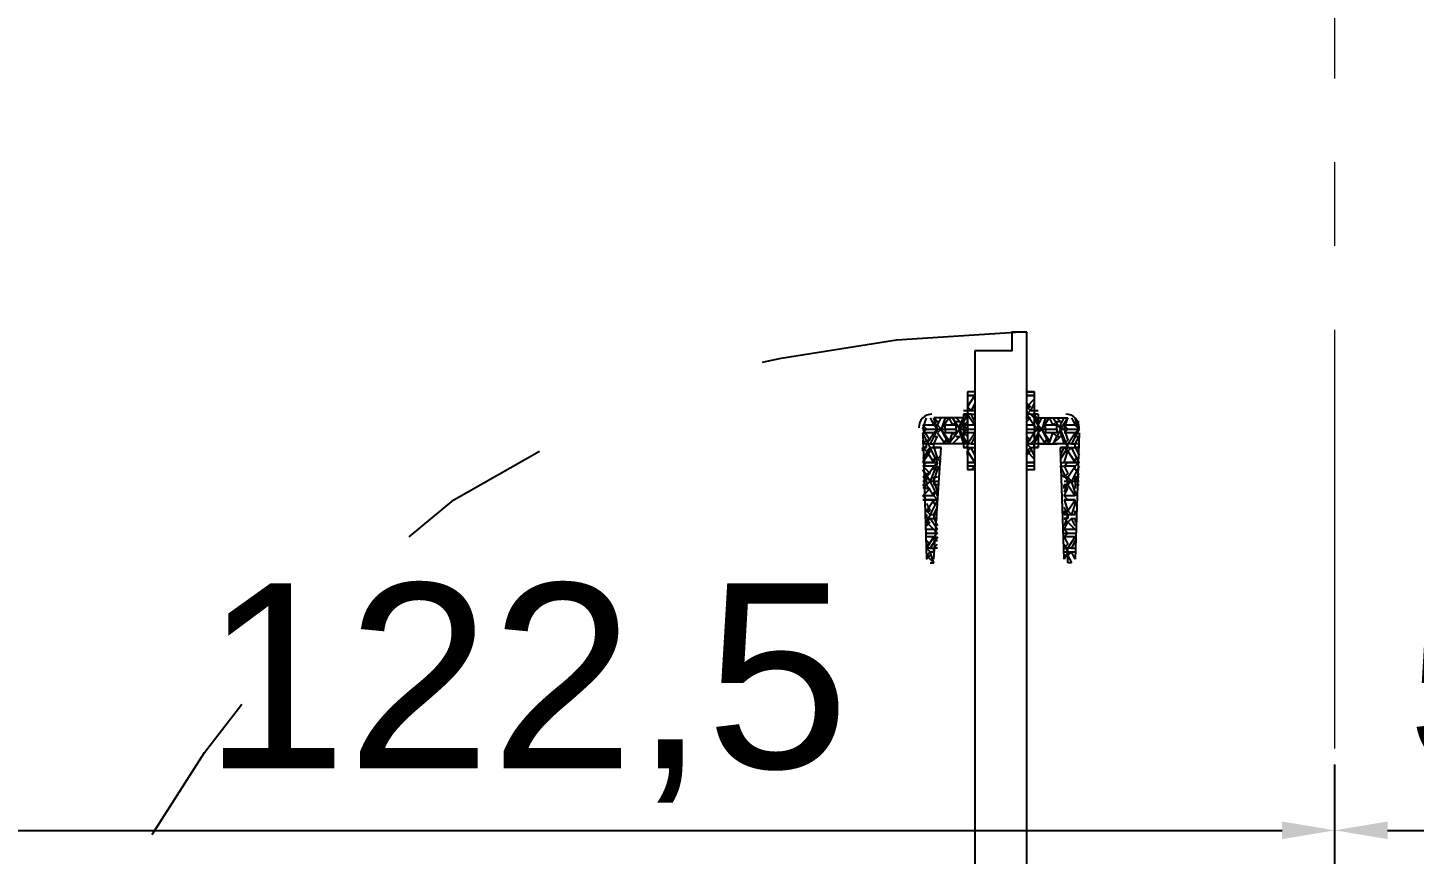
# Model space of a CAD drawing. Header units: centimetres. Extents: x -120 to 1933, y -1067 to 822.
# Drawn here: x 287.5 to 392.5, y 419.2 to 481.8 of the extents above; entities that cross this region are included whole.
import ezdxf

# ---------------------------------------------------------------- set-up
doc = ezdxf.new("R2010")
doc.units = ezdxf.units.CM
doc.linetypes.add('CENTER', pattern=[50.8, 31.75, -6.35, 6.35, -6.35])
doc.layers.add('AKS', color=4, linetype='CENTER', lineweight=13)
doc.layers.add('IC_DUVAR_60', color=30, linetype='Continuous')
doc.layers.add('OZEL_PANEL_OLCU_CM', color=3, linetype='Continuous')
doc.styles.get("Standard").update_dxf_attribs({"font": 'Arial.ttf'})
doc.dimstyles.new('ISO-25', dxfattribs={"dimtxt": 2.5, "dimasz": 2.5, "dimexe": 1.25, "dimexo": 0.625, "dimtad": 1, "dimtxsty": 'Standard', "dimcen": 2.5, "dimadec": 0, "dimazin": 0, "dimtfac": 1, "dimtmove": 0, "dimatfit": 3, "dimfxl": 1, "dimarcsym": 0})

# ---------------------------------------------------------------- blocks, each defined once
blk = doc.blocks.new('BOM_K01_IC_KAPI_ACIKLIK820')
at = {"color": 133, "linetype": 'Continuous', "lineweight": 25, "true_color": 0x6ec1dd}
for p, q in [((54328.39, 7919.03), (54328.39, 7993.18)), ((54324.44, 7991.77), (54324.44, 7920.16)), ((54324.44, 7988.67), (54323.88, 7988.67)), ((54323.88, 7988.67), (54323.88, 7982.75)), ((54324.44, 7988.67), (54323.88, 7988.67)), ((54323.88, 7988.39), (54324.44, 7988.39)), ((54324.44, 7988.39), (54323.88, 7988.39)), ((54323.88, 7987.54), (54324.44, 7988.39)), ((54324.44, 7988.67), (54324.44, 7988.67)), ((54324.44, 7988.67), (54324.44, 7988.67)), ((54324.44, 7988.39), (54324.44, 7988.39)), ((54328.95, 7988.67), (54328.39, 7988.67)), ((54328.39, 7988.39), (54328.95, 7988.39)), ((54328.95, 7988.39), (54328.39, 7988.39)), ((54328.39, 7987.54), (54328.95, 7988.11)), ((54323.6, 7987.26), (54323.88, 7987.26)), ((54323.88, 7987.82), (54323.88, 7987.54)), ((54324.16, 7987.26), (54323.88, 7987.54)), ((54323.88, 7987.54), (54323.88, 7987.54)), ((54323.88, 7987.26), (54323.88, 7987.26)), ((54323.88, 7987.26), (54324.44, 7987.26)), ((54323.88, 7987.26), (54323.88, 7986.98)), ((54323.88, 7987.26), (54323.88, 7987.26)), ((54323.88, 7987.26), (54323.88, 7986.98)), ((54323.88, 7987.26), (54323.88, 7987.26)), ((54324.44, 7987.82), (54324.16, 7987.26)), ((54324.16, 7987.26), (54324.44, 7987.26)), ((54324.44, 7987.26), (54324.44, 7987.54)), ((54324.44, 7987.26), (54324.44, 7987.26)), ((54324.44, 7987.26), (54324.44, 7987.26)), ((54328.39, 7987.82), (54328.67, 7987.54)), ((54328.67, 7987.26), (54328.39, 7987.54)), ((54328.67, 7987.26), (54328.39, 7987.54)), ((54328.39, 7987.54), (54328.67, 7987.54)), ((54328.39, 7987.26), (54328.39, 7987.26)), ((54328.39, 7987.26), (54328.39, 7987.26)), ((54328.39, 7987.26), (54328.39, 7986.98)), ((54328.67, 7987.26), (54328.95, 7987.26)), ((54328.67, 7987.26), (54328.95, 7987.26)), ((54328.95, 7987.26), (54329.24, 7987.26)), ((54328.95, 7987.26), (54328.95, 7987.26)), ((54328.95, 7987.26), (54328.95, 7986.98)), ((54328.95, 7987.26), (54328.95, 7987.26)), ((54320.5, 7985.85), (54320.78, 7986.7)), ((54320.78, 7985.85), (54320.5, 7986.13)), ((54321.34, 7986.13), (54320.5, 7986.13)), ((54321.06, 7986.7), (54321.34, 7986.13)), ((54321.62, 7985.85), (54321.34, 7986.7)), ((54321.34, 7986.7), (54321.62, 7986.41)), ((54323.6, 7986.7), (54321.34, 7986.7)), ((54321.34, 7986.41), (54321.34, 7986.13)), ((54321.34, 7986.41), (54321.62, 7986.41)), ((54321.62, 7985.85), (54321.34, 7986.13)), ((54321.62, 7986.13), (54321.9, 7986.7)), ((54321.9, 7985.85), (54321.62, 7986.13)), ((54322.19, 7986.7), (54321.9, 7985.85)), ((54321.9, 7985.85), (54322.47, 7986.7)), ((54322.19, 7986.7), (54322.19, 7986.7)), ((54322.19, 7986.7), (54322.47, 7986.7)), ((54322.19, 7985.85), (54322.19, 7986.13)), ((54323.03, 7986.13), (54322.19, 7986.13)), ((54322.47, 7986.7), (54322.75, 7986.13)), ((54323.03, 7986.41), (54322.75, 7986.13)), ((54323.03, 7986.7), (54323.31, 7986.41)), ((54323.03, 7986.41), (54323.31, 7986.41)), ((54323.03, 7985.85), (54323.03, 7986.13)), ((54323.31, 7986.13), (54323.6, 7986.7)), ((54323.31, 7985.85), (54323.31, 7986.13)), ((54323.88, 7986.7), (54323.6, 7986.98)), ((54323.88, 7986.98), (54323.6, 7986.98)), ((54323.6, 7986.98), (54323.6, 7986.98)), ((54323.6, 7986.98), (54323.6, 7984.44)), ((54323.88, 7985.85), (54323.6, 7986.13)), ((54323.88, 7986.13), (54323.6, 7986.13)), ((54324.16, 7986.98), (54323.88, 7986.98)), ((54323.88, 7986.98), (54324.44, 7986.13)), ((54323.88, 7986.98), (54323.88, 7986.98)), ((54323.88, 7986.7), (54323.88, 7986.7)), ((54323.88, 7986.41), (54323.88, 7986.7)), ((54324.44, 7986.13), (54323.88, 7986.13)), ((54324.44, 7986.41), (54324.16, 7986.98)), ((54324.16, 7986.98), (54324.44, 7986.98)), ((54324.44, 7986.98), (54324.44, 7986.98)), ((54324.44, 7986.98), (54324.44, 7986.98)), ((54324.44, 7986.98), (54324.44, 7986.98)), ((54324.44, 7986.13), (54324.44, 7986.13)), ((54328.67, 7986.98), (54328.39, 7986.98)), ((54328.39, 7986.98), (54328.95, 7986.13)), ((54328.39, 7986.7), (54328.67, 7986.7)), ((54328.39, 7986.41), (54328.67, 7986.7)), ((54328.95, 7986.13), (54328.39, 7986.13)), ((54328.95, 7986.7), (54328.67, 7986.98)), ((54328.67, 7986.98), (54328.95, 7986.98)), ((54328.95, 7986.98), (54328.95, 7986.98)), ((54329.24, 7986.98), (54328.95, 7986.98)), ((54328.95, 7986.98), (54329.24, 7986.41)), ((54328.95, 7986.98), (54328.95, 7986.98)), ((54328.95, 7986.41), (54328.95, 7986.13)), ((54328.95, 7986.41), (54329.24, 7986.41)), ((54329.24, 7985.85), (54328.95, 7986.13)), ((54328.95, 7986.13), (54328.95, 7986.13)), ((54328.95, 7986.13), (54328.95, 7986.13)), ((54329.24, 7986.98), (54329.24, 7984.44)), ((54329.24, 7986.13), (54329.52, 7986.7)), ((54329.24, 7986.7), (54331.49, 7986.7)), ((54329.24, 7986.41), (54329.24, 7986.41)), ((54329.52, 7985.85), (54329.24, 7986.13)), ((54329.8, 7986.7), (54329.52, 7985.85)), ((54329.52, 7985.85), (54330.08, 7986.7)), ((54329.8, 7986.7), (54329.8, 7986.7)), ((54329.8, 7986.7), (54330.08, 7986.7)), ((54329.8, 7985.85), (54329.8, 7986.13)), ((54330.65, 7986.13), (54329.8, 7986.13)), ((54330.08, 7986.7), (54330.36, 7986.13)), ((54330.65, 7986.41), (54330.36, 7986.13)), ((54330.65, 7986.7), (54330.93, 7986.41)), ((54330.65, 7986.41), (54330.93, 7986.41)), ((54330.65, 7985.85), (54330.65, 7986.13)), ((54330.93, 7986.13), (54331.21, 7986.7)), ((54330.93, 7985.85), (54330.93, 7986.13)), ((54331.21, 7985.85), (54331.49, 7986.7)), ((54331.49, 7985.85), (54331.21, 7986.13)), ((54332.05, 7986.13), (54331.21, 7986.13)), ((54331.49, 7986.7), (54331.49, 7986.7)), ((54331.49, 7986.7), (54331.49, 7986.7)), ((54331.77, 7986.7), (54332.05, 7986.13)), ((54332.34, 7985.85), (54332.05, 7986.7)), ((54332.05, 7986.41), (54332.05, 7986.13)), ((54332.05, 7986.41), (54332.34, 7986.41)), ((54332.34, 7985.85), (54332.05, 7986.13)), ((54320.5, 7985.85), (54320.5, 7985.85)), ((54320.5, 7985.85), (54320.5, 7985.85)), ((54320.78, 7985.85), (54320.5, 7985.57)), ((54320.5, 7985.85), (54321.06, 7985)), ((54321.34, 7985.57), (54320.5, 7985.57)), ((54320.5, 7985.57), (54320.78, 7975.98)), ((54320.78, 7985), (54320.5, 7984.72)), ((54320.5, 7985), (54320.5, 7984.72)), ((54320.78, 7984.72), (54321.34, 7985.57)), ((54320.78, 7985), (54321.06, 7985)), ((54321.62, 7985.85), (54321.06, 7984.72)), ((54321.62, 7985.85), (54321.34, 7985.57)), ((54321.34, 7985.29), (54321.34, 7985.57)), ((54321.34, 7985.29), (54321.62, 7985.29)), ((54321.34, 7984.72), (54321.62, 7985.29)), ((54321.9, 7985.85), (54321.62, 7985.57)), ((54321.62, 7985.57), (54322.19, 7984.72)), ((54322.47, 7984.72), (54321.9, 7985.85)), ((54321.9, 7985.85), (54321.9, 7985.85)), ((54321.9, 7985.85), (54321.9, 7985.85)), ((54321.9, 7985.85), (54322.47, 7985)), ((54322.19, 7985.85), (54322.19, 7985.57)), ((54323.03, 7985.57), (54322.19, 7985.57)), ((54322.19, 7985), (54322.19, 7984.72)), ((54322.19, 7985), (54322.47, 7985)), ((54322.47, 7984.72), (54322.75, 7985.57)), ((54323.03, 7985.29), (54322.75, 7985.57)), ((54322.75, 7984.72), (54323.31, 7985.29)), ((54323.03, 7985.85), (54323.03, 7985.57)), ((54323.03, 7985.29), (54323.31, 7985.29)), ((54323.31, 7985.85), (54323.6, 7985.85)), ((54323.31, 7985.85), (54323.6, 7985.85)), ((54323.31, 7985.85), (54323.31, 7985.57)), ((54323.31, 7985.85), (54323.6, 7985.85)), ((54323.31, 7985.57), (54323.6, 7984.72)), ((54323.6, 7985.85), (54323.88, 7985.85)), ((54323.88, 7985.85), (54323.6, 7985.57)), ((54323.6, 7985.85), (54323.6, 7985.57)), ((54323.88, 7985.57), (54323.6, 7985.57)), ((54323.6, 7985.57), (54323.88, 7985.29)), ((54323.88, 7985), (54323.6, 7984.72)), ((54323.88, 7985.85), (54324.44, 7985.85)), ((54324.44, 7985.57), (54323.88, 7985.57)), ((54323.88, 7984.72), (54324.44, 7985.57)), ((54323.88, 7985.29), (54323.88, 7985)), ((54323.88, 7985), (54323.88, 7985)), ((54324.44, 7985.29), (54324.16, 7984.72)), ((54324.44, 7985.57), (54324.44, 7985.57)), ((54328.39, 7985.85), (54328.95, 7985.85)), ((54328.95, 7985.57), (54328.39, 7985.57)), ((54328.39, 7984.72), (54328.95, 7985.57)), ((54328.39, 7985.29), (54328.67, 7985)), ((54328.39, 7985), (54328.67, 7985)), ((54328.95, 7985), (54328.67, 7984.72)), ((54328.95, 7985.85), (54329.24, 7985.85)), ((54329.24, 7985.85), (54328.95, 7985.57)), ((54329.24, 7985.57), (54328.95, 7985)), ((54328.95, 7985.29), (54328.95, 7985.57)), ((54328.95, 7985.57), (54328.95, 7985.57)), ((54328.95, 7985.57), (54328.95, 7985.57)), ((54328.95, 7985.29), (54329.24, 7985.29)), ((54328.95, 7984.72), (54329.24, 7985.29)), ((54329.24, 7985.85), (54330.65, 7985.85)), ((54329.24, 7985.85), (54329.24, 7985.57)), ((54329.24, 7985.85), (54329.24, 7985.85)), ((54329.52, 7985.85), (54329.24, 7985.57)), ((54329.24, 7985.57), (54329.8, 7984.72)), ((54329.24, 7985.29), (54329.24, 7985.29)), ((54329.24, 7985.29), (54329.24, 7985.29)), ((54330.08, 7984.72), (54329.52, 7985.85)), ((54329.52, 7985.85), (54329.52, 7985.85)), ((54329.52, 7985.85), (54329.52, 7985.85)), ((54329.52, 7985.85), (54330.08, 7985)), ((54329.8, 7985.85), (54329.8, 7985.57)), ((54330.65, 7985.57), (54329.8, 7985.57)), ((54329.8, 7985), (54329.8, 7984.72)), ((54329.8, 7985), (54330.08, 7985)), ((54330.08, 7984.72), (54330.36, 7985.57)), ((54330.65, 7985.29), (54330.36, 7985.57)), ((54330.36, 7984.72), (54330.93, 7985.29)), ((54330.65, 7985.85), (54330.65, 7985.57)), ((54330.65, 7985.29), (54330.93, 7985.29)), ((54330.93, 7985.85), (54332.34, 7985.85)), ((54330.93, 7985.85), (54331.21, 7985.85)), ((54330.93, 7985.85), (54330.93, 7985.57)), ((54330.93, 7985.85), (54331.21, 7985.85)), ((54330.93, 7985.57), (54331.21, 7984.72)), ((54331.49, 7985.85), (54331.21, 7985.57)), ((54331.21, 7985.85), (54331.49, 7985)), ((54332.05, 7985.57), (54331.21, 7985.57)), ((54331.49, 7985), (54331.21, 7984.72)), ((54331.49, 7984.72), (54332.05, 7985.57)), ((54331.49, 7985), (54331.49, 7985)), ((54332.34, 7985.85), (54331.77, 7984.72)), ((54332.34, 7985.85), (54332.05, 7985.57)), ((54332.05, 7985.29), (54332.05, 7985.57)), ((54332.34, 7985.57), (54332.05, 7975.98)), ((54332.05, 7985.29), (54332.34, 7985.29)), ((54332.05, 7984.72), (54332.34, 7985.29)), ((54332.34, 7985.57), (54332.34, 7985.57)), ((54332.34, 7985.57), (54332.34, 7985.29)), ((54320.78, 7984.72), (54320.5, 7984.72)), ((54320.5, 7984.44), (54320.78, 7984.44)), ((54321.06, 7984.44), (54320.5, 7983.6)), ((54320.78, 7984.16), (54320.5, 7984.44)), ((54320.78, 7984.44), (54320.5, 7984.44)), ((54320.5, 7984.16), (54320.5, 7984.44)), ((54320.5, 7983.31), (54321.06, 7984.16)), ((54320.78, 7984.44), (54320.78, 7984.72)), ((54321.06, 7984.72), (54320.78, 7984.72)), ((54320.78, 7984.44), (54320.78, 7984.44)), ((54321.06, 7984.44), (54320.78, 7984.16)), ((54320.78, 7984.16), (54321.06, 7984.16)), ((54320.78, 7984.16), (54321.34, 7983.31)), ((54321.06, 7984.72), (54321.34, 7984.72)), ((54321.06, 7984.44), (54321.9, 7984.44)), ((54321.06, 7984.44), (54321.34, 7984.44)), ((54321.34, 7984.44), (54321.34, 7984.72)), ((54322.19, 7984.72), (54321.34, 7984.72)), ((54321.34, 7984.44), (54321.34, 7984.44)), ((54321.9, 7984.44), (54321.34, 7984.44)), ((54321.34, 7984.44), (54321.62, 7983.6)), ((54321.34, 7975.98), (54321.9, 7984.44)), ((54321.62, 7983.6), (54321.9, 7983.88)), ((54323.6, 7984.72), (54321.9, 7984.72)), ((54321.9, 7984.44), (54321.9, 7984.44)), ((54322.19, 7984.72), (54322.19, 7984.72)), ((54322.47, 7984.72), (54322.47, 7984.72)), ((54322.75, 7984.72), (54322.75, 7984.72)), ((54323.6, 7984.72), (54322.75, 7984.72)), ((54323.88, 7984.72), (54323.6, 7984.72)), ((54323.6, 7984.72), (54323.6, 7984.72)), ((54323.6, 7984.44), (54323.88, 7984.44)), ((54323.88, 7984.44), (54323.6, 7984.44)), ((54323.88, 7984.44), (54323.88, 7984.72)), ((54323.88, 7984.44), (54323.88, 7984.72)), ((54324.16, 7984.72), (54323.88, 7984.72)), ((54323.88, 7984.44), (54324.44, 7984.44)), ((54323.88, 7984.44), (54323.88, 7984.44)), ((54323.88, 7984.44), (54323.88, 7984.16)), ((54323.88, 7984.44), (54323.88, 7984.44)), ((54324.16, 7984.44), (54323.88, 7984.16)), ((54323.88, 7984.44), (54323.88, 7984.44)), ((54323.88, 7984.16), (54323.88, 7984.16)), ((54323.88, 7983.88), (54323.88, 7984.16)), ((54323.88, 7984.16), (54324.44, 7983.31)), ((54323.88, 7984.16), (54323.88, 7984.16)), ((54324.16, 7984.72), (54324.44, 7984.72)), ((54324.44, 7983.88), (54324.16, 7984.44)), ((54324.16, 7984.44), (54324.44, 7984.44)), ((54324.44, 7984.72), (54324.44, 7984.72)), ((54324.44, 7984.72), (54324.44, 7984.72)), ((54324.44, 7984.72), (54324.44, 7984.72)), ((54324.44, 7984.44), (54324.44, 7984.44)), ((54324.44, 7984.44), (54324.44, 7984.44)), ((54324.44, 7984.44), (54324.44, 7984.44)), ((54328.39, 7984.44), (54328.39, 7984.72)), ((54328.67, 7984.72), (54328.39, 7984.72)), ((54328.39, 7984.44), (54328.39, 7984.44)), ((54328.67, 7984.44), (54328.39, 7984.16)), ((54328.39, 7984.44), (54328.39, 7984.44)), ((54328.67, 7984.44), (54328.39, 7984.16)), ((54328.39, 7984.16), (54328.67, 7984.16)), ((54328.39, 7983.88), (54328.67, 7984.16)), ((54328.39, 7984.16), (54328.95, 7983.6)), ((54328.67, 7984.72), (54328.95, 7984.72)), ((54328.67, 7984.44), (54328.95, 7984.44)), ((54328.67, 7984.44), (54328.95, 7984.44)), ((54328.95, 7984.72), (54328.95, 7984.72)), ((54328.95, 7984.44), (54328.95, 7984.72)), ((54329.24, 7984.72), (54328.95, 7984.72)), ((54328.95, 7984.44), (54329.24, 7984.44)), ((54328.95, 7984.44), (54328.95, 7984.44)), ((54328.95, 7984.44), (54328.95, 7984.44)), ((54329.24, 7984.44), (54328.95, 7984.44)), ((54328.95, 7984.44), (54328.95, 7984.16)), ((54328.95, 7984.44), (54328.95, 7984.44)), ((54328.95, 7984.16), (54328.95, 7984.16)), ((54329.8, 7984.72), (54329.24, 7984.72)), ((54329.24, 7984.72), (54330.65, 7984.72)), ((54329.8, 7984.72), (54329.8, 7984.72)), ((54330.08, 7984.72), (54330.08, 7984.72)), ((54330.36, 7984.72), (54330.36, 7984.72)), ((54331.49, 7984.72), (54330.36, 7984.72)), ((54330.65, 7984.44), (54330.65, 7984.44)), ((54331.49, 7984.44), (54330.93, 7983.6)), ((54331.49, 7984.44), (54330.93, 7984.44)), ((54330.93, 7983.88), (54331.21, 7984.44)), ((54331.21, 7975.98), (54330.93, 7984.44)), ((54331.49, 7984.16), (54331.21, 7984.44)), ((54331.21, 7983.31), (54331.49, 7984.16)), ((54331.49, 7984.44), (54331.49, 7984.72)), ((54331.77, 7984.72), (54331.49, 7984.72)), ((54331.49, 7984.44), (54331.49, 7984.44)), ((54331.77, 7984.44), (54331.49, 7984.16)), ((54331.49, 7984.16), (54331.49, 7984.16)), ((54331.49, 7984.16), (54332.05, 7983.31)), ((54331.77, 7984.72), (54332.05, 7984.72)), ((54332.34, 7983.31), (54331.77, 7984.44)), ((54331.77, 7984.44), (54332.05, 7984.44)), ((54332.05, 7984.44), (54332.05, 7984.72)), ((54332.34, 7984.72), (54332.05, 7984.72)), ((54332.05, 7984.44), (54332.05, 7984.44)), ((54332.34, 7984.44), (54332.05, 7984.44)), ((54332.05, 7984.44), (54332.34, 7983.88)), ((54320.5, 7983.31), (54321.62, 7983.31)), ((54320.5, 7983.31), (54320.5, 7983.31)), ((54320.78, 7983.31), (54320.5, 7983.31)), ((54320.78, 7983.31), (54320.5, 7983.03)), ((54321.34, 7983.31), (54320.5, 7983.31)), ((54320.5, 7983.03), (54320.5, 7983.03)), ((54321.34, 7983.03), (54320.5, 7983.03)), ((54320.5, 7983.03), (54321.06, 7982.47)), ((54320.78, 7982.19), (54321.34, 7983.03)), ((54321.34, 7983.6), (54321.34, 7983.31)), ((54321.34, 7983.6), (54321.62, 7983.6)), ((54321.62, 7983.31), (54321.34, 7983.31)), ((54321.62, 7983.31), (54321.34, 7983.03)), ((54321.34, 7982.75), (54321.34, 7983.03)), ((54321.9, 7983.31), (54321.62, 7983.6)), ((54321.62, 7983.03), (54321.62, 7982.75)), ((54323.88, 7983.31), (54324.44, 7983.31)), ((54324.44, 7983.31), (54323.88, 7983.31)), ((54324.44, 7983.03), (54323.88, 7983.03)), ((54324.16, 7982.75), (54324.44, 7983.03)), ((54324.44, 7983.31), (54324.44, 7983.31)), ((54324.44, 7983.03), (54324.44, 7983.03)), ((54328.39, 7983.31), (54328.95, 7983.31)), ((54328.95, 7983.31), (54328.39, 7983.31)), ((54328.95, 7983.03), (54328.39, 7983.03)), ((54330.93, 7983.31), (54332.34, 7983.31)), ((54330.93, 7983.31), (54331.21, 7983.31)), ((54331.49, 7981.9), (54330.93, 7983.03)), ((54330.93, 7983.03), (54331.21, 7983.03)), ((54331.49, 7983.31), (54331.21, 7983.31)), ((54331.49, 7983.31), (54331.21, 7983.03)), ((54332.05, 7983.31), (54331.21, 7983.31)), ((54332.05, 7983.03), (54331.21, 7983.03)), ((54331.21, 7983.03), (54331.49, 7982.47)), ((54331.49, 7982.19), (54332.05, 7983.03)), ((54332.34, 7983.03), (54331.77, 7981.9)), ((54332.05, 7983.6), (54332.05, 7983.31)), ((54332.05, 7983.6), (54332.34, 7983.6)), ((54332.34, 7983.31), (54332.05, 7983.31)), ((54332.34, 7983.31), (54332.05, 7983.03)), ((54332.05, 7982.75), (54332.05, 7983.03)), ((54320.78, 7982.47), (54320.5, 7982.19)), ((54320.78, 7982.19), (54320.5, 7982.19)), ((54320.5, 7982.19), (54320.5, 7982.19)), ((54320.5, 7981.9), (54320.78, 7981.9)), ((54320.78, 7982.47), (54321.06, 7982.47)), ((54320.78, 7981.9), (54320.78, 7982.19)), ((54321.06, 7981.9), (54320.78, 7982.19)), ((54320.78, 7981.9), (54320.78, 7981.62)), ((54321.06, 7981.9), (54320.78, 7981.62)), ((54321.06, 7981.9), (54321.62, 7981.9)), ((54321.06, 7981.9), (54321.34, 7981.9)), ((54321.06, 7981.9), (54321.34, 7981.9)), ((54321.34, 7982.75), (54321.62, 7982.75)), ((54321.34, 7981.9), (54321.62, 7982.75)), ((54321.34, 7981.9), (54321.34, 7982.19)), ((54321.62, 7982.19), (54321.34, 7982.19)), ((54321.34, 7981.9), (54321.34, 7981.62)), ((54321.34, 7981.9), (54321.62, 7981.06)), ((54321.62, 7982.75), (54321.62, 7982.75)), ((54324.44, 7982.75), (54323.88, 7982.75)), ((54328.95, 7982.75), (54328.95, 7982.75)), ((54330.93, 7982.47), (54331.21, 7982.19)), ((54331.49, 7982.47), (54331.21, 7982.19)), ((54331.49, 7982.19), (54331.21, 7982.19)), ((54331.49, 7981.9), (54331.21, 7981.06)), ((54331.49, 7982.47), (54331.49, 7982.47)), ((54331.49, 7981.9), (54331.49, 7982.19)), ((54331.77, 7981.9), (54331.49, 7982.19)), ((54331.49, 7981.9), (54331.49, 7981.62)), ((54331.77, 7981.9), (54331.49, 7981.62)), ((54332.05, 7981.06), (54331.77, 7981.9)), ((54331.77, 7981.9), (54332.05, 7981.9)), ((54331.77, 7981.9), (54332.05, 7981.9)), ((54332.05, 7982.75), (54332.34, 7982.75)), ((54332.05, 7981.9), (54332.34, 7982.47)), ((54332.05, 7981.9), (54332.05, 7982.19)), ((54332.34, 7982.19), (54332.05, 7982.19)), ((54332.05, 7981.9), (54332.05, 7981.62)), ((54332.05, 7981.9), (54332.05, 7981.34)), ((54320.78, 7981.34), (54320.5, 7981.62)), ((54320.78, 7981.62), (54320.5, 7981.62)), ((54320.5, 7981.62), (54320.5, 7981.62)), ((54320.5, 7980.78), (54321.06, 7981.34)), ((54320.78, 7980.49), (54320.5, 7980.78)), ((54321.34, 7980.78), (54320.5, 7980.78)), ((54320.78, 7981.62), (54321.34, 7980.78)), ((54320.78, 7981.34), (54321.06, 7981.34)), ((54321.62, 7981.62), (54321.34, 7981.62)), ((54321.34, 7981.06), (54321.34, 7980.78)), ((54321.34, 7981.06), (54321.62, 7981.06)), ((54321.62, 7980.49), (54321.34, 7980.78)), ((54321.62, 7980.78), (54321.62, 7981.06)), ((54321.62, 7980.78), (54321.62, 7980.78)), ((54331.49, 7981.34), (54331.21, 7981.62)), ((54331.49, 7981.62), (54331.21, 7981.62)), ((54331.21, 7981.34), (54331.21, 7981.62)), ((54331.21, 7980.78), (54331.49, 7981.34)), ((54331.21, 7980.78), (54331.21, 7980.78)), ((54331.49, 7980.49), (54331.21, 7980.78)), ((54332.05, 7980.78), (54331.21, 7980.78)), ((54331.49, 7981.62), (54332.05, 7980.78)), ((54331.49, 7981.34), (54331.49, 7981.34)), ((54332.34, 7981.62), (54332.05, 7981.62)), ((54332.05, 7981.06), (54332.05, 7980.78)), ((54332.05, 7981.06), (54332.05, 7981.06)), ((54332.05, 7980.78), (54332.05, 7980.78)), ((54320.5, 7980.49), (54321.62, 7980.49)), ((54320.78, 7980.49), (54320.5, 7980.49)), ((54321.34, 7980.49), (54320.5, 7980.49)), ((54320.78, 7979.65), (54321.34, 7980.49)), ((54320.78, 7980.21), (54321.06, 7979.65)), ((54321.06, 7979.37), (54320.78, 7979.65)), ((54321.06, 7979.37), (54320.78, 7979.65)), ((54320.78, 7979.65), (54320.78, 7979.65)), ((54320.78, 7979.65), (54321.06, 7979.65)), ((54321.62, 7980.49), (54321.34, 7980.49)), ((54321.34, 7980.21), (54321.34, 7980.49)), ((54321.34, 7980.21), (54321.62, 7980.21)), ((54321.34, 7979.37), (54321.62, 7979.93)), ((54331.21, 7980.49), (54332.05, 7980.49)), ((54331.21, 7980.49), (54331.21, 7980.49)), ((54331.49, 7980.49), (54331.21, 7980.49)), ((54332.05, 7980.49), (54331.21, 7980.49)), ((54331.21, 7980.49), (54331.49, 7979.65)), ((54331.49, 7979.37), (54331.21, 7979.93)), ((54331.49, 7979.65), (54331.21, 7979.37)), ((54331.21, 7979.65), (54331.21, 7979.37)), ((54331.49, 7979.65), (54332.05, 7980.49)), ((54331.77, 7979.37), (54331.49, 7979.65)), ((54331.49, 7979.65), (54331.49, 7979.65)), ((54332.05, 7980.21), (54331.77, 7979.37)), ((54332.05, 7980.49), (54332.05, 7980.49)), ((54332.05, 7980.21), (54332.05, 7980.49)), ((54332.05, 7980.21), (54332.05, 7980.21)), ((54332.05, 7979.37), (54332.05, 7979.65)), ((54320.78, 7979.37), (54320.78, 7979.37)), ((54320.78, 7979.37), (54320.78, 7979.37)), ((54320.78, 7979.37), (54320.78, 7979.08)), ((54320.78, 7979.37), (54320.78, 7979.37)), ((54321.06, 7979.08), (54320.78, 7978.8)), ((54320.78, 7979.08), (54320.78, 7979.08)), ((54320.78, 7978.8), (54321.06, 7978.8)), ((54320.78, 7978.52), (54321.06, 7978.8)), ((54320.78, 7978.8), (54321.34, 7978.24)), ((54321.06, 7979.37), (54321.62, 7979.37)), ((54321.06, 7979.37), (54321.34, 7979.37)), ((54321.62, 7978.24), (54321.06, 7979.08)), ((54321.06, 7979.08), (54321.34, 7979.08)), ((54321.34, 7979.37), (54321.34, 7979.37)), ((54321.34, 7979.37), (54321.34, 7979.08)), ((54321.62, 7979.37), (54321.34, 7979.37)), ((54321.62, 7979.08), (54321.34, 7979.08)), ((54321.34, 7979.08), (54321.62, 7978.52)), ((54331.49, 7979.37), (54331.21, 7978.52)), ((54331.49, 7979.37), (54331.21, 7979.37)), ((54331.49, 7978.8), (54331.21, 7979.08)), ((54331.49, 7979.08), (54331.21, 7979.08)), ((54331.21, 7979.08), (54331.21, 7979.08)), ((54331.21, 7978.24), (54331.49, 7978.8)), ((54331.49, 7979.37), (54331.49, 7979.37)), ((54331.49, 7979.37), (54331.49, 7979.08)), ((54331.77, 7979.08), (54331.49, 7978.8)), ((54331.49, 7978.8), (54331.49, 7978.8)), ((54331.49, 7978.8), (54332.05, 7978.24)), ((54331.77, 7979.37), (54332.05, 7979.37)), ((54332.05, 7978.52), (54331.77, 7979.08)), ((54331.77, 7979.08), (54332.05, 7979.08)), ((54332.05, 7979.37), (54332.05, 7979.37)), ((54332.05, 7979.37), (54332.05, 7979.37)), ((54332.05, 7979.08), (54332.05, 7979.08)), ((54332.05, 7979.08), (54332.05, 7979.08)), ((54332.05, 7979.08), (54332.05, 7978.8)), ((54321.34, 7978.24), (54320.78, 7978.24)), ((54320.78, 7977.96), (54321.62, 7977.96)), ((54321.34, 7977.67), (54320.78, 7977.67)), ((54320.78, 7976.83), (54321.34, 7977.67)), ((54321.62, 7977.67), (54321.06, 7976.83)), ((54321.62, 7977.96), (54321.34, 7978.24)), ((54321.34, 7978.24), (54321.34, 7978.24)), ((54321.34, 7978.24), (54321.62, 7978.24)), ((54321.62, 7977.96), (54321.34, 7977.67)), ((54321.34, 7977.39), (54321.34, 7977.67)), ((54331.49, 7977.96), (54331.21, 7978.24)), ((54332.05, 7978.24), (54331.21, 7978.24)), ((54331.21, 7977.96), (54332.05, 7977.96)), ((54331.49, 7977.96), (54331.21, 7977.67)), ((54332.05, 7977.67), (54331.21, 7977.67)), ((54331.21, 7977.67), (54331.49, 7977.11)), ((54331.49, 7976.83), (54332.05, 7977.67)), ((54332.05, 7978.24), (54332.05, 7978.24)), ((54332.05, 7977.67), (54332.05, 7977.67)), ((54320.78, 7977.39), (54321.06, 7977.11)), ((54320.78, 7977.11), (54321.06, 7977.11)), ((54321.06, 7976.83), (54320.78, 7976.83)), ((54320.78, 7976.55), (54320.78, 7976.55)), ((54321.06, 7976.55), (54320.78, 7976.26)), ((54320.78, 7976.55), (54320.78, 7976.55)), ((54320.78, 7976.55), (54320.78, 7976.55)), ((54321.06, 7976.55), (54320.78, 7976.26)), ((54321.06, 7976.83), (54321.34, 7976.83)), ((54321.06, 7976.55), (54321.34, 7976.55)), ((54321.06, 7976.55), (54321.34, 7976.55)), ((54321.34, 7977.39), (54321.62, 7977.39)), ((54321.34, 7976.83), (54321.62, 7977.11)), ((54321.34, 7976.55), (54321.34, 7976.83)), ((54321.62, 7976.83), (54321.34, 7976.83)), ((54321.34, 7976.55), (54321.34, 7976.26)), ((54321.34, 7976.55), (54321.34, 7976.26)), ((54331.49, 7976.55), (54331.21, 7977.11)), ((54331.49, 7977.11), (54331.21, 7976.83)), ((54331.49, 7976.83), (54331.21, 7976.83)), ((54331.49, 7976.55), (54331.21, 7975.98)), ((54331.49, 7977.11), (54331.49, 7977.11)), ((54331.49, 7976.55), (54331.49, 7976.83)), ((54331.77, 7976.83), (54331.49, 7976.83)), ((54331.49, 7976.55), (54331.49, 7976.26)), ((54331.77, 7976.55), (54331.49, 7976.26)), ((54332.05, 7977.39), (54331.77, 7976.83)), ((54331.77, 7976.83), (54332.05, 7976.83)), ((54332.05, 7975.98), (54331.77, 7976.55)), ((54331.77, 7976.55), (54332.05, 7976.55)), ((54332.05, 7976.83), (54332.05, 7976.83)), ((54332.05, 7976.55), (54332.05, 7976.55)), ((54320.78, 7976.26), (54321.06, 7976.26)), ((54320.78, 7975.98), (54321.06, 7976.26)), ((54320.78, 7976.26), (54321.34, 7975.7)), ((54321.06, 7975.98), (54321.06, 7975.98)), ((54321.06, 7975.7), (54321.34, 7975.7)), ((54321.34, 7976.26), (54321.34, 7976.26)), ((54321.34, 7975.98), (54321.34, 7975.98)), ((54331.49, 7976.26), (54331.21, 7976.26)), ((54331.49, 7976.26), (54331.21, 7976.26)), ((54331.49, 7976.26), (54331.49, 7976.26)), ((54331.49, 7975.7), (54331.49, 7976.26)), ((54331.49, 7976.26), (54331.77, 7975.7)), ((54331.49, 7975.98), (54331.49, 7975.98)), ((54331.77, 7975.7), (54331.49, 7975.7)), ((54331.77, 7975.98), (54331.77, 7975.98))]:
    blk.add_line(p, q, dxfattribs=at)
at = {"color": 7, "linetype": 'Continuous', "lineweight": 25}
for points in [[(54308.37, 7990.93), (54309.78, 7991.21), (54318.52, 7992.62), (54327.54, 7993.18)], [(54281.59, 7977.67), (54284.97, 7980.49), (54291.46, 7984.16)], [(54262.13, 7955.12), (54266.08, 7961.32), (54268.9, 7964.99)]]:
    blk.add_lwpolyline(points, dxfattribs=at)
at = {"color": 133, "linetype": 'Continuous', "lineweight": 25, "true_color": 0x6ec1dd}
for points in [[(54328.39, 7993.18), (54327.26, 7993.18), (54327.26, 7991.77), (54324.44, 7991.77)], [(54328.39, 7988.67), (54328.95, 7988.67), (54328.95, 7982.75), (54328.39, 7982.75)], [(54328.95, 7987.82), (54328.67, 7987.26), (54328.39, 7986.98)], [(54323.88, 7986.98), (54323.6, 7986.41), (54323.31, 7985.85), (54322.47, 7984.72)], [(54323.88, 7984.72), (54323.6, 7985.29), (54323.31, 7985.85), (54322.75, 7986.7)], [(54323.6, 7985.85), (54323.6, 7986.13), (54323.88, 7986.41)], [(54329.24, 7985.85), (54329.24, 7986.13), (54328.95, 7986.7)], [(54331.49, 7984.44), (54330.93, 7985.85), (54330.36, 7986.7)], [(54331.49, 7986.7), (54330.93, 7985.85), (54330.36, 7984.72)], [(54320.5, 7985.85), (54321.62, 7985.85), (54323.03, 7985.85)], [(54321.62, 7983.31), (54321.06, 7984.44), (54320.5, 7985.57)], [(54328.95, 7983.88), (54328.67, 7984.44), (54328.39, 7984.72)], [(54330.93, 7984.44), (54331.49, 7984.44), (54332.34, 7984.44)], [(54321.62, 7983.31), (54321.06, 7981.9), (54320.5, 7981.34)], [(54321.62, 7980.78), (54321.06, 7981.9), (54320.5, 7982.75)], [(54331.21, 7981.9), (54331.49, 7981.9), (54332.34, 7981.9)], [(54321.62, 7980.49), (54321.06, 7979.37), (54320.78, 7978.8)], [(54331.21, 7979.37), (54331.49, 7979.37), (54332.05, 7979.37)], [(54321.34, 7975.7), (54321.06, 7976.55), (54320.78, 7976.83)], [(54331.21, 7976.55), (54331.49, 7976.55), (54332.05, 7976.55)]]:
    blk.add_lwpolyline(points, dxfattribs=at)
for points in [[(54320.49, 7986.67), (54320.3, 7986.48), (54320.2, 7986.22), (54320.21, 7985.95)], [(54321.2, 7986.98), (54320.93, 7986.98), (54320.67, 7986.87), (54320.49, 7986.67)], [(54332.06, 7986.67), (54331.88, 7986.87), (54331.62, 7986.98), (54331.35, 7986.98)], [(54332.34, 7985.95), (54332.35, 7986.22), (54332.25, 7986.48), (54332.06, 7986.67)]]:
    blk.add_open_spline(points, degree=3, dxfattribs=at)
blk = doc.blocks.new('BOM_I04_IC_K082_1225_H')
blk.add_blockref('BOM_K01_IC_KAPI_ACIKLIK820', (-54229.22, -7912.93))
blk = doc.blocks.new('*D102')
at = {"layer": 'Defpoints', "color": 0, "transparency": 16777216}
for p in [(386.5, 421), (264, 378.5), (386.5, 378.5)]:
    blk.add_point(p, dxfattribs=at)
at = {"layer": 'OZEL_PANEL_OLCU_CM', "color": 0, "lineweight": -2, "transparency": 16777216}
for p, q in [((264, 381.5), (264, 426)), ((386.5, 381.5), (386.5, 426)), ((268, 421), (382.5, 421))]:
    blk.add_line(p, q, dxfattribs=at)
at = {"layer": 'OZEL_PANEL_OLCU_CM', "color": 0, "transparency": 16777216}
for points in [[(268, 421.67), (268, 420.33), (264, 421)], [(382.5, 421.67), (382.5, 420.33), (386.5, 421)]]:
    blk.add_solid(points, dxfattribs=at)
at = {"layer": 'OZEL_PANEL_OLCU_CM', "color": 0, "transparency": 16777216, "insert": (325.25, 431.41), "char_height": 14, "attachment_point": 5}
blk.add_mtext('122,5', dxfattribs=at)
blk = doc.blocks.new('*D104')
at = {"layer": 'Defpoints', "color": 0, "transparency": 16777216}
for p in [(446.25, 421), (386.5, 378.5), (446.25, 378.5)]:
    blk.add_point(p, dxfattribs=at)
at = {"layer": 'OZEL_PANEL_OLCU_CM', "color": 0, "lineweight": -2, "transparency": 16777216}
for p, q in [((386.5, 381.5), (386.5, 426)), ((446.25, 381.5), (446.25, 426)), ((390.5, 421), (442.25, 421))]:
    blk.add_line(p, q, dxfattribs=at)
at = {"layer": 'OZEL_PANEL_OLCU_CM', "color": 0, "transparency": 16777216}
for points in [[(390.5, 421.67), (390.5, 420.33), (386.5, 421)], [(442.25, 421.67), (442.25, 420.33), (446.25, 421)]]:
    blk.add_solid(points, dxfattribs=at)
at = {"layer": 'OZEL_PANEL_OLCU_CM', "color": 0, "transparency": 16777216, "insert": (416.38, 431.41), "char_height": 14, "attachment_point": 5}
blk.add_mtext('59,75', dxfattribs=at)

msp = doc.modelspace()

# ---------------------------------------------------------------- linework, layer by layer
at = {"layer": 'AKS'}
msp.add_line((386.5, -30), (386.5, 675), dxfattribs=at)

# ---------------------------------------------------------------- block references
at = {"layer": 'IC_DUVAR_60'}
msp.add_blockref('BOM_I04_IC_K082_1225_H', (264, 378.5), dxfattribs=at)

# ---------------------------------------------------------------- dimensions: what is measured, and where the dimension line sits
at = {"layer": 'OZEL_PANEL_OLCU_CM'}
for base, p1, p2, picture, middle in [((386.5, 421), (264, 378.5), (386.5, 378.5), '*D102', (325.25, 431.4134)), ((446.25, 421), (386.5, 378.5), (446.25, 378.5), '*D104', (416.375, 431.4134))]:
    dim = msp.add_linear_dim(base=base, p1=p1, p2=p2, dimstyle='ISO-25', override={"dimtxt": 14, "dimasz": 4, "dimexe": 5, "dimexo": 3, "dimgap": 2, "dimtix": 1, "dimatfit": 1}, dxfattribs=at)
    dim.commit()
    dim.dimension.update_dxf_attribs({"geometry": picture, "text_midpoint": middle})

doc.saveas('drawing.dxf')
